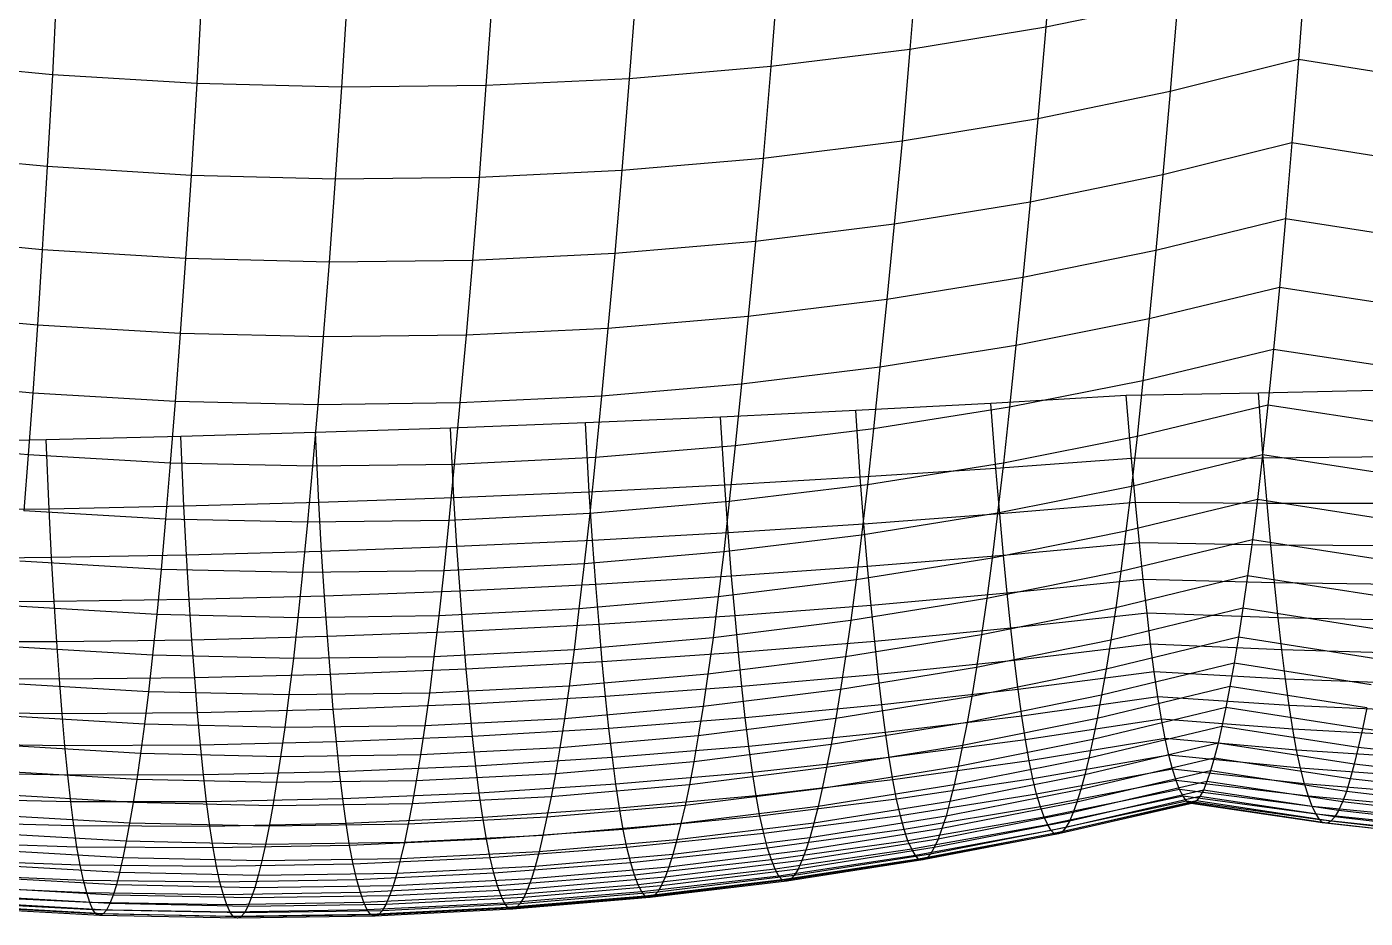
# Model space of a CAD drawing. Extents: x -429 to 429, y -1 to 209.
# Drawn here: x 57.63 to 78.02, y -0.29 to 13.29 of the extents above; entities that cross this region are included whole.
import ezdxf

# ---------------------------------------------------------------- set-up
doc = ezdxf.new("R2010")
doc.units = 0

msp = doc.modelspace()

# ---------------------------------------------------------------- linework, layer by layer
at = {"layer": 'default', "color": 5, "linetype": 'CONTINUOUS'}
for p, q in [((73.277, 14.804, -11.503), (73.155, 13.283, -10.555)), ((71.208, 14.467, -12.244), (71.085, 12.944, -11.263)), ((58.099, 14.084, -13.763), (58.022, 12.558, -12.774)), ((69.086, 14.207, -12.85), (68.966, 12.682, -11.844)), ((77.108, 14.185, -8.773), (77.005, 12.793, -7.923)), ((77.108, 14.185, -8.773), (77.005, 12.793, -7.923)), ((60.307, 13.95, -13.867), (60.221, 12.424, -12.856)), ((62.522, 13.896, -13.827), (62.426, 12.369, -12.803)), ((64.732, 13.921, -13.643), (64.626, 12.394, -12.617)), ((66.924, 14.025, -13.317), (66.81, 12.498, -12.296)), ((75.166, 13.697, -9.723), (73.155, 13.283, -10.555)), ((75.166, 13.697, -9.723), (75.052, 12.303, -8.83)), ((73.155, 13.283, -10.555), (71.085, 12.944, -11.263)), ((73.155, 13.283, -10.555), (73.036, 11.887, -9.624)), ((71.085, 12.944, -11.263), (68.966, 12.682, -11.844)), ((71.085, 12.944, -11.263), (70.965, 11.547, -10.303)), ((58.022, 12.558, -12.774), (55.84, 12.772, -12.558)), ((68.966, 12.682, -11.844), (66.81, 12.498, -12.296)), ((68.966, 12.682, -11.844), (68.849, 11.284, -10.863)), ((77.005, 12.793, -7.923), (75.052, 12.303, -8.83)), ((77.005, 12.793, -7.923), (76.904, 11.521, -7.096)), ((77.005, 12.793, -7.923), (76.904, 11.521, -7.096)), ((79.125, 12.453, -8.26), (77.005, 12.793, -7.923)), ((58.022, 12.558, -12.774), (57.944, 11.159, -11.807)), ((60.221, 12.424, -12.856), (58.022, 12.558, -12.774)), ((66.81, 12.498, -12.296), (64.626, 12.394, -12.617)), ((66.81, 12.498, -12.296), (66.699, 11.1, -11.301)), ((60.221, 12.424, -12.856), (60.136, 11.024, -11.869)), ((62.426, 12.369, -12.803), (60.221, 12.424, -12.856)), ((62.426, 12.369, -12.803), (62.332, 10.969, -11.805)), ((64.626, 12.394, -12.617), (62.426, 12.369, -12.803)), ((64.626, 12.394, -12.617), (64.523, 10.995, -11.615)), ((75.052, 12.303, -8.83), (73.036, 11.887, -9.624)), ((75.052, 12.303, -8.83), (74.94, 11.033, -7.959)), ((73.036, 11.887, -9.624), (70.965, 11.547, -10.303)), ((73.036, 11.887, -9.624), (72.918, 10.62, -8.717)), ((70.965, 11.547, -10.303), (68.849, 11.284, -10.863)), ((70.965, 11.547, -10.303), (70.847, 10.281, -9.366)), ((76.904, 11.521, -7.096), (74.94, 11.033, -7.959)), ((76.904, 11.521, -7.096), (76.807, 10.364, -6.299)), ((76.904, 11.521, -7.096), (76.807, 10.364, -6.299)), ((79.023, 11.185, -7.389), (76.904, 11.521, -7.096)), ((57.944, 11.159, -11.807), (55.768, 11.372, -11.619)), ((68.849, 11.284, -10.863), (66.699, 11.1, -11.301)), ((68.849, 11.284, -10.863), (68.734, 10.019, -9.904)), ((57.944, 11.159, -11.807), (57.868, 9.891, -10.863)), ((60.136, 11.024, -11.869), (57.944, 11.159, -11.807)), ((60.136, 11.024, -11.869), (60.051, 9.758, -10.905)), ((62.332, 10.969, -11.805), (60.136, 11.024, -11.869)), ((66.699, 11.1, -11.301), (64.523, 10.995, -11.615)), ((66.699, 11.1, -11.301), (66.589, 9.836, -10.328)), ((74.94, 11.033, -7.959), (72.918, 10.62, -8.717)), ((74.94, 11.033, -7.959), (74.833, 9.882, -7.122)), ((62.332, 10.969, -11.805), (62.239, 9.705, -10.83)), ((64.523, 10.995, -11.615), (62.332, 10.969, -11.805)), ((64.523, 10.995, -11.615), (64.421, 9.731, -10.637)), ((72.918, 10.62, -8.717), (70.847, 10.281, -9.366)), ((72.918, 10.62, -8.717), (72.806, 9.472, -7.845)), ((70.847, 10.281, -9.366), (68.734, 10.019, -9.904)), ((70.847, 10.281, -9.366), (70.733, 9.137, -8.467)), ((76.807, 10.364, -6.299), (74.833, 9.882, -7.122)), ((76.807, 10.364, -6.299), (76.713, 9.317, -5.541)), ((76.807, 10.364, -6.299), (76.713, 9.317, -5.541)), ((78.924, 10.034, -6.552), (76.807, 10.364, -6.299)), ((57.868, 9.891, -10.863), (55.698, 10.101, -10.703)), ((68.734, 10.019, -9.904), (66.589, 9.836, -10.328)), ((68.734, 10.019, -9.904), (68.623, 8.878, -8.985)), ((57.868, 9.891, -10.863), (57.794, 8.745, -9.957)), ((60.051, 9.758, -10.905), (57.868, 9.891, -10.863)), ((66.589, 9.836, -10.328), (64.421, 9.731, -10.637)), ((66.589, 9.836, -10.328), (66.484, 8.696, -9.396)), ((74.833, 9.882, -7.122), (72.806, 9.472, -7.845)), ((74.833, 9.882, -7.122), (74.731, 8.84, -6.327)), ((60.051, 9.758, -10.905), (59.97, 8.616, -9.981)), ((62.239, 9.705, -10.83), (60.051, 9.758, -10.905)), ((62.239, 9.705, -10.83), (62.149, 8.565, -9.896)), ((64.421, 9.731, -10.637), (62.239, 9.705, -10.83)), ((64.421, 9.731, -10.637), (64.323, 8.592, -9.7)), ((72.806, 9.472, -7.845), (70.733, 9.137, -8.467)), ((72.806, 9.472, -7.845), (72.7, 8.435, -7.019)), ((76.713, 9.317, -5.541), (74.731, 8.84, -6.327)), ((76.713, 9.317, -5.541), (76.624, 8.374, -4.822)), ((76.713, 9.317, -5.541), (76.624, 8.374, -4.822)), ((78.829, 8.994, -5.757), (76.713, 9.317, -5.541)), ((70.733, 9.137, -8.467), (68.623, 8.878, -8.985)), ((70.733, 9.137, -8.467), (70.627, 8.103, -7.616)), ((57.794, 8.745, -9.957), (55.629, 8.951, -9.823)), ((68.623, 8.878, -8.985), (66.484, 8.696, -9.396)), ((68.623, 8.878, -8.985), (68.52, 7.847, -8.116)), ((74.731, 8.84, -6.327), (72.7, 8.435, -7.019)), ((74.731, 8.84, -6.327), (74.635, 7.898, -5.575)), ((57.794, 8.745, -9.957), (57.723, 7.709, -9.101)), ((59.97, 8.616, -9.981), (57.794, 8.745, -9.957)), ((59.97, 8.616, -9.981), (59.892, 7.584, -9.108)), ((62.149, 8.565, -9.896), (59.97, 8.616, -9.981)), ((62.149, 8.565, -9.896), (62.064, 7.534, -9.013)), ((64.323, 8.592, -9.7), (62.149, 8.565, -9.896)), ((64.323, 8.592, -9.7), (64.231, 7.562, -8.815)), ((66.484, 8.696, -9.396), (64.323, 8.592, -9.7)), ((66.484, 8.696, -9.396), (66.385, 7.666, -8.516)), ((72.7, 8.435, -7.019), (70.627, 8.103, -7.616)), ((72.7, 8.435, -7.019), (72.601, 7.495, -6.241)), ((76.624, 8.374, -4.822), (74.635, 7.898, -5.575)), ((76.624, 8.374, -4.822), (76.539, 7.528, -4.138)), ((76.624, 8.374, -4.822), (76.539, 7.528, -4.138)), ((78.737, 8.054, -5.006), (76.624, 8.374, -4.822)), ((70.627, 8.103, -7.616), (68.52, 7.847, -8.116)), ((70.627, 8.103, -7.616), (70.529, 7.164, -6.817)), ((57.723, 7.709, -9.101), (55.564, 7.911, -8.99)), ((68.52, 7.847, -8.116), (66.385, 7.666, -8.516)), ((68.52, 7.847, -8.116), (68.424, 6.909, -7.301)), ((74.635, 7.898, -5.575), (72.601, 7.495, -6.241)), ((74.635, 7.898, -5.575), (74.545, 7.05, -4.863)), ((78.415, 7.756, 12.397), (76.397, 7.71, 11.996)), ((57.723, 7.709, -9.101), (57.654, 6.769, -8.296)), ((59.892, 7.584, -9.108), (57.723, 7.709, -9.101)), ((59.892, 7.584, -9.108), (59.818, 6.644, -8.289)), ((62.064, 7.534, -9.013), (59.892, 7.584, -9.108)), ((64.231, 7.562, -8.815), (62.064, 7.534, -9.013)), ((64.231, 7.562, -8.815), (64.144, 6.624, -7.986)), ((66.385, 7.666, -8.516), (64.231, 7.562, -8.815)), ((66.385, 7.666, -8.516), (66.293, 6.728, -7.691)), ((72.32, 7.554, 11.45), (70.26, 7.445, 11.305)), ((74.382, 7.673, 11.577), (72.32, 7.554, 11.45)), ((72.395, 6.563, 10.99), (72.32, 7.554, 11.45)), ((76.397, 7.71, 11.996), (74.382, 7.673, 11.577)), ((74.461, 6.714, 11.067), (74.382, 7.673, 11.577)), ((74.461, 6.714, 11.067), (74.382, 7.673, 11.577)), ((76.468, 6.72, 11.535), (76.397, 7.71, 11.996)), ((62.064, 7.534, -9.013), (61.983, 6.596, -8.186)), ((68.2, 7.346, 11.141), (66.142, 7.257, 10.958)), ((70.26, 7.445, 11.305), (68.2, 7.346, 11.141)), ((68.264, 6.309, 10.753), (68.2, 7.346, 11.141)), ((70.329, 6.428, 10.886), (70.26, 7.445, 11.305)), ((72.601, 7.495, -6.241), (70.529, 7.164, -6.817)), ((72.601, 7.495, -6.241), (72.509, 6.645, -5.505)), ((76.539, 7.528, -4.138), (74.545, 7.05, -4.863)), ((76.539, 7.528, -4.138), (76.457, 6.769, -3.485)), ((76.539, 7.528, -4.138), (76.457, 6.769, -3.485)), ((78.649, 7.206, -4.295), (76.539, 7.528, -4.138)), ((64.086, 7.178, 10.757), (62.031, 7.109, 10.537)), ((66.142, 7.257, 10.958), (64.086, 7.178, 10.757)), ((64.139, 6.116, 10.405), (64.086, 7.178, 10.757)), ((66.201, 6.204, 10.593), (66.142, 7.257, 10.958)), ((70.529, 7.164, -6.817), (68.424, 6.909, -7.301)), ((70.529, 7.164, -6.817), (70.437, 6.313, -6.062)), ((57.654, 6.769, -8.296), (55.5, 6.969, -8.206)), ((57.928, 6.999, 10.041), (55.88, 6.959, 9.765)), ((59.978, 7.049, 10.298), (57.928, 6.999, 10.041)), ((57.971, 5.945, 9.673), (57.928, 6.999, 10.041)), ((62.031, 7.109, 10.537), (59.978, 7.049, 10.298)), ((60.024, 5.986, 9.945), (59.978, 7.049, 10.298)), ((62.08, 6.043, 10.189), (62.031, 7.109, 10.537)), ((74.545, 7.05, -4.863), (72.509, 6.645, -5.505)), ((74.545, 7.05, -4.863), (74.459, 6.289, -4.183)), ((57.654, 6.769, -8.296), (57.588, 5.916, -7.537)), ((59.818, 6.644, -8.289), (57.654, 6.769, -8.296)), ((68.424, 6.909, -7.301), (66.293, 6.728, -7.691)), ((68.424, 6.909, -7.301), (68.334, 6.057, -6.532)), ((76.457, 6.769, -3.485), (74.459, 6.289, -4.183)), ((76.457, 6.769, -3.485), (76.378, 6.088, -2.861)), ((76.457, 6.769, -3.485), (76.378, 6.088, -2.861)), ((78.564, 6.446, -3.615), (76.457, 6.769, -3.485)), ((78.482, 6.742, 11.976), (76.468, 6.72, 11.535)), ((59.818, 6.644, -8.289), (59.746, 5.791, -7.518)), ((61.983, 6.596, -8.186), (59.818, 6.644, -8.289)), ((61.983, 6.596, -8.186), (61.907, 5.743, -7.407)), ((64.144, 6.624, -7.986), (61.983, 6.596, -8.186)), ((64.144, 6.624, -7.986), (64.062, 5.771, -7.206)), ((66.293, 6.728, -7.691), (64.144, 6.624, -7.986)), ((66.293, 6.728, -7.691), (66.207, 5.876, -6.914)), ((72.395, 6.563, 10.99), (70.329, 6.428, 10.886)), ((72.509, 6.645, -5.505), (70.437, 6.313, -6.062)), ((74.461, 6.714, 11.067), (72.395, 6.563, 10.99)), ((72.453, 5.869, 10.618), (72.395, 6.563, 10.99)), ((72.509, 6.645, -5.505), (72.421, 5.882, -4.802)), ((76.468, 6.72, 11.535), (74.461, 6.714, 11.067)), ((74.522, 6.043, 10.673), (74.461, 6.714, 11.067)), ((74.522, 6.043, 10.673), (74.461, 6.714, 11.067)), ((76.526, 6.027, 11.163), (76.468, 6.72, 11.535)), ((70.329, 6.428, 10.886), (68.264, 6.309, 10.753)), ((70.385, 5.715, 10.531), (70.329, 6.428, 10.886)), ((66.201, 6.204, 10.593), (64.139, 6.116, 10.405)), ((68.264, 6.309, 10.753), (66.201, 6.204, 10.593)), ((66.25, 5.467, 10.261), (66.201, 6.204, 10.593)), ((68.317, 5.581, 10.412), (68.264, 6.309, 10.753)), ((70.437, 6.313, -6.062), (68.334, 6.057, -6.532)), ((70.437, 6.313, -6.062), (70.349, 5.549, -5.341)), ((74.459, 6.289, -4.183), (72.421, 5.882, -4.802)), ((74.459, 6.289, -4.183), (74.376, 5.606, -3.532)), ((57.971, 5.945, 9.673), (55.923, 5.919, 9.374)), ((59.746, 5.791, -7.518), (57.588, 5.916, -7.537)), ((60.024, 5.986, 9.945), (57.971, 5.945, 9.673)), ((58.01, 5.205, 9.34), (57.971, 5.945, 9.673)), ((62.08, 6.043, 10.189), (60.024, 5.986, 9.945)), ((60.065, 5.241, 9.617), (60.024, 5.986, 9.945)), ((64.139, 6.116, 10.405), (62.08, 6.043, 10.189)), ((62.123, 5.296, 9.864), (62.08, 6.043, 10.189)), ((64.185, 5.372, 10.078), (64.139, 6.116, 10.405)), ((68.334, 6.057, -6.532), (66.207, 5.876, -6.914)), ((68.334, 6.057, -6.532), (68.248, 5.292, -5.797)), ((74.522, 6.043, 10.673), (72.453, 5.869, 10.618)), ((76.378, 6.088, -2.861), (74.376, 5.606, -3.532)), ((74.582, 5.432, 10.281), (74.522, 6.043, 10.673)), ((76.526, 6.027, 11.163), (74.522, 6.043, 10.673)), ((74.582, 5.432, 10.281), (74.522, 6.043, 10.673)), ((76.378, 6.088, -2.861), (76.302, 5.476, -2.264)), ((76.378, 6.088, -2.861), (76.302, 5.476, -2.264)), ((78.483, 5.764, -2.965), (76.378, 6.088, -2.861)), ((78.538, 6.03, 11.622), (76.526, 6.027, 11.163)), ((76.583, 5.396, 10.788), (76.526, 6.027, 11.163)), ((59.746, 5.791, -7.518), (59.678, 5.025, -6.779)), ((61.907, 5.743, -7.407), (59.746, 5.791, -7.518)), ((61.907, 5.743, -7.407), (61.833, 4.977, -6.662)), ((64.062, 5.771, -7.206), (61.907, 5.743, -7.407)), ((64.062, 5.771, -7.206), (63.984, 5.005, -6.458)), ((66.207, 5.876, -6.914), (64.062, 5.771, -7.206)), ((66.207, 5.876, -6.914), (66.124, 5.11, -6.17)), ((70.385, 5.715, 10.531), (68.317, 5.581, 10.412)), ((72.421, 5.882, -4.802), (70.349, 5.549, -5.341)), ((72.453, 5.869, 10.618), (70.385, 5.715, 10.531)), ((70.44, 5.068, 10.168), (70.385, 5.715, 10.531)), ((72.421, 5.882, -4.802), (72.336, 5.197, -4.129)), ((72.511, 5.238, 10.242), (72.453, 5.869, 10.618)), ((68.317, 5.581, 10.412), (66.25, 5.467, 10.261)), ((70.349, 5.549, -5.341), (68.248, 5.292, -5.797)), ((68.369, 4.921, 10.06), (68.317, 5.581, 10.412)), ((70.349, 5.549, -5.341), (70.264, 4.864, -4.65)), ((74.376, 5.606, -3.532), (72.336, 5.197, -4.129)), ((74.376, 5.606, -3.532), (74.297, 4.991, -2.911)), ((64.185, 5.372, 10.078), (62.123, 5.296, 9.864)), ((66.25, 5.467, 10.261), (64.185, 5.372, 10.078)), ((64.232, 4.696, 9.737), (64.185, 5.372, 10.078)), ((66.3, 4.797, 9.916), (66.25, 5.467, 10.261)), ((74.582, 5.432, 10.281), (72.511, 5.238, 10.242)), ((76.302, 5.476, -2.264), (74.297, 4.991, -2.911)), ((74.64, 4.872, 9.897), (74.582, 5.432, 10.281)), ((76.583, 5.396, 10.788), (74.582, 5.432, 10.281)), ((74.64, 4.872, 9.897), (74.582, 5.432, 10.281)), ((76.302, 5.476, -2.264), (76.229, 4.927, -1.692)), ((76.302, 5.476, -2.264), (76.229, 4.927, -1.692)), ((78.404, 5.15, -2.344), (76.302, 5.476, -2.264)), ((78.594, 5.384, 11.26), (76.583, 5.396, 10.788)), ((76.64, 4.82, 10.416), (76.583, 5.396, 10.788)), ((58.01, 5.205, 9.34), (55.96, 5.189, 9.03)), ((59.678, 5.025, -6.779), (57.524, 5.15, -6.81)), ((60.065, 5.241, 9.617), (58.01, 5.205, 9.34)), ((58.05, 4.534, 8.993), (58.01, 5.205, 9.34)), ((62.123, 5.296, 9.864), (60.065, 5.241, 9.617)), ((60.106, 4.565, 9.276), (60.065, 5.241, 9.617)), ((62.167, 4.619, 9.524), (62.123, 5.296, 9.864)), ((66.124, 5.11, -6.17), (63.984, 5.005, -6.458)), ((66.124, 5.11, -6.17), (66.044, 4.423, -5.458)), ((68.248, 5.292, -5.797), (66.124, 5.11, -6.17)), ((68.248, 5.292, -5.797), (68.165, 4.605, -5.093)), ((72.336, 5.197, -4.129), (70.264, 4.864, -4.65)), ((72.511, 5.238, 10.242), (70.44, 5.068, 10.168)), ((72.336, 5.197, -4.129), (72.256, 4.58, -3.486)), ((72.568, 4.661, 9.87), (72.511, 5.238, 10.242)), ((59.678, 5.025, -6.779), (59.611, 4.338, -6.072)), ((61.833, 4.977, -6.662), (59.678, 5.025, -6.779)), ((61.833, 4.977, -6.662), (61.761, 4.289, -5.948)), ((63.984, 5.005, -6.458), (61.833, 4.977, -6.662)), ((63.984, 5.005, -6.458), (63.908, 4.318, -5.743)), ((68.369, 4.921, 10.06), (66.3, 4.797, 9.916)), ((70.44, 5.068, 10.168), (68.369, 4.921, 10.06)), ((68.422, 4.318, 9.705), (68.369, 4.921, 10.06)), ((70.495, 4.476, 9.806), (70.44, 5.068, 10.168)), ((74.297, 4.991, -2.911), (72.256, 4.58, -3.486)), ((74.297, 4.991, -2.911), (74.22, 4.44, -2.312)), ((76.229, 4.927, -1.692), (74.22, 4.44, -2.312)), ((76.229, 4.927, -1.692), (76.159, 4.434, -1.141)), ((76.229, 4.927, -1.692), (76.159, 4.434, -1.141)), ((78.328, 4.6, -1.746), (76.229, 4.927, -1.692)), ((64.232, 4.696, 9.737), (62.167, 4.619, 9.524)), ((66.3, 4.797, 9.916), (64.232, 4.696, 9.737)), ((64.279, 4.08, 9.391), (64.232, 4.696, 9.737)), ((66.349, 4.186, 9.566), (66.3, 4.797, 9.916)), ((70.264, 4.864, -4.65), (68.165, 4.605, -5.093)), ((70.264, 4.864, -4.65), (70.184, 4.245, -3.991)), ((74.64, 4.872, 9.897), (72.568, 4.661, 9.87)), ((74.697, 4.357, 9.523), (74.64, 4.872, 9.897)), ((76.64, 4.82, 10.416), (74.64, 4.872, 9.897)), ((74.697, 4.357, 9.523), (74.64, 4.872, 9.897)), ((78.65, 4.794, 10.899), (76.64, 4.82, 10.416)), ((76.695, 4.288, 10.051), (76.64, 4.82, 10.416)), ((58.05, 4.534, 8.993), (55.998, 4.527, 8.675)), ((60.106, 4.565, 9.276), (58.05, 4.534, 8.993)), ((58.09, 3.923, 8.642), (58.05, 4.534, 8.993)), ((62.167, 4.619, 9.524), (60.106, 4.565, 9.276)), ((60.148, 3.949, 8.928), (60.106, 4.565, 9.276)), ((62.212, 4.001, 9.178), (62.167, 4.619, 9.524)), ((68.165, 4.605, -5.093), (66.044, 4.423, -5.458)), ((68.165, 4.605, -5.093), (68.086, 3.985, -4.422)), ((72.256, 4.58, -3.486), (70.184, 4.245, -3.991)), ((72.568, 4.661, 9.87), (70.495, 4.476, 9.806)), ((72.256, 4.58, -3.486), (72.177, 4.028, -2.866)), ((72.624, 4.129, 9.505), (72.568, 4.661, 9.87)), ((59.611, 4.338, -6.072), (57.462, 4.464, -6.115)), ((59.611, 4.338, -6.072), (59.547, 3.717, -5.399)), ((61.761, 4.289, -5.948), (59.611, 4.338, -6.072)), ((61.761, 4.289, -5.948), (61.693, 3.668, -5.268)), ((63.908, 4.318, -5.743), (61.761, 4.289, -5.948)), ((63.908, 4.318, -5.743), (63.835, 3.696, -5.062)), ((66.044, 4.423, -5.458), (63.908, 4.318, -5.743)), ((66.044, 4.423, -5.458), (65.968, 3.802, -4.779)), ((68.422, 4.318, 9.705), (66.349, 4.186, 9.566)), ((70.495, 4.476, 9.806), (68.422, 4.318, 9.705)), ((68.473, 3.759, 9.354), (68.422, 4.318, 9.705)), ((70.549, 3.929, 9.449), (70.495, 4.476, 9.806)), ((74.22, 4.44, -2.312), (72.177, 4.028, -2.866)), ((74.697, 4.357, 9.523), (72.624, 4.129, 9.505)), ((74.22, 4.44, -2.312), (74.146, 3.946, -1.735)), ((76.159, 4.434, -1.141), (74.146, 3.946, -1.735)), ((74.752, 3.888, 9.153), (74.697, 4.357, 9.523)), ((76.695, 4.288, 10.051), (74.697, 4.357, 9.523)), ((74.752, 3.888, 9.153), (74.697, 4.357, 9.523)), ((76.159, 4.434, -1.141), (76.09, 3.993, -0.61)), ((76.159, 4.434, -1.141), (76.09, 3.993, -0.61)), ((78.254, 4.106, -1.17), (76.159, 4.434, -1.141)), ((78.705, 4.248, 10.543), (76.695, 4.288, 10.051)), ((76.751, 3.799, 9.686), (76.695, 4.288, 10.051)), ((64.279, 4.08, 9.391), (62.212, 4.001, 9.178)), ((66.349, 4.186, 9.566), (64.279, 4.08, 9.391)), ((64.326, 3.508, 9.046), (64.279, 4.08, 9.391)), ((66.399, 3.619, 9.219), (66.349, 4.186, 9.566)), ((70.184, 4.245, -3.991), (68.086, 3.985, -4.422)), ((70.184, 4.245, -3.991), (70.105, 3.692, -3.353)), ((72.624, 4.129, 9.505), (70.549, 3.929, 9.449)), ((72.679, 3.639, 9.14), (72.624, 4.129, 9.505)), ((58.09, 3.923, 8.642), (56.037, 3.923, 8.318)), ((60.148, 3.949, 8.928), (58.09, 3.923, 8.642)), ((58.129, 3.354, 8.293), (58.09, 3.923, 8.642)), ((62.212, 4.001, 9.178), (60.148, 3.949, 8.928)), ((60.19, 3.376, 8.582), (60.148, 3.949, 8.928)), ((62.256, 3.427, 8.833), (62.212, 4.001, 9.178)), ((68.086, 3.985, -4.422), (65.968, 3.802, -4.779)), ((68.086, 3.985, -4.422), (68.009, 3.431, -3.772)), ((70.549, 3.929, 9.449), (68.473, 3.759, 9.354)), ((72.177, 4.028, -2.866), (70.105, 3.692, -3.353)), ((70.603, 3.423, 9.087), (70.549, 3.929, 9.449)), ((72.177, 4.028, -2.866), (72.101, 3.533, -2.268)), ((74.146, 3.946, -1.735), (72.101, 3.533, -2.268)), ((74.752, 3.888, 9.153), (72.679, 3.639, 9.14)), ((76.09, 3.993, -0.61), (74.074, 3.504, -1.179)), ((74.146, 3.946, -1.735), (74.074, 3.504, -1.179)), ((74.808, 3.465, 8.781), (74.752, 3.888, 9.153)), ((76.751, 3.799, 9.686), (74.752, 3.888, 9.153)), ((74.808, 3.465, 8.781), (74.752, 3.888, 9.153)), ((76.09, 3.993, -0.61), (76.024, 3.596, -0.097)), ((76.09, 3.993, -0.61), (76.024, 3.596, -0.097)), ((78.182, 3.665, -0.614), (76.09, 3.993, -0.61)), ((59.547, 3.717, -5.399), (57.402, 3.844, -5.452)), ((59.547, 3.717, -5.399), (59.485, 3.163, -4.746)), ((61.693, 3.668, -5.268), (59.547, 3.717, -5.399)), ((63.835, 3.696, -5.062), (61.693, 3.668, -5.268)), ((63.835, 3.696, -5.062), (63.765, 3.142, -4.401)), ((65.968, 3.802, -4.779), (63.835, 3.696, -5.062)), ((65.968, 3.802, -4.779), (65.894, 3.248, -4.122)), ((68.473, 3.759, 9.354), (66.399, 3.619, 9.219)), ((70.105, 3.692, -3.353), (68.009, 3.431, -3.772)), ((68.526, 3.241, 8.994), (68.473, 3.759, 9.354)), ((70.105, 3.692, -3.353), (70.029, 3.196, -2.738)), ((78.761, 3.743, 10.181), (76.751, 3.799, 9.686)), ((76.806, 3.355, 9.315), (76.751, 3.799, 9.686)), ((61.693, 3.668, -5.268), (61.626, 3.114, -4.609)), ((64.326, 3.508, 9.046), (62.256, 3.427, 8.833)), ((66.399, 3.619, 9.219), (64.326, 3.508, 9.046)), ((64.374, 2.974, 8.689), (64.326, 3.508, 9.046)), ((66.449, 3.091, 8.861), (66.399, 3.619, 9.219)), ((72.101, 3.533, -2.268), (70.029, 3.196, -2.738)), ((72.679, 3.639, 9.14), (70.603, 3.423, 9.087)), ((72.101, 3.533, -2.268), (72.028, 3.091, -1.691)), ((74.074, 3.504, -1.179), (72.028, 3.091, -1.691)), ((72.734, 3.195, 8.768), (72.679, 3.639, 9.14)), ((76.024, 3.596, -0.097), (74.005, 3.108, -0.642)), ((74.074, 3.504, -1.179), (74.005, 3.108, -0.642)), ((76.024, 3.596, -0.097), (75.96, 3.24, 0.397)), ((76.024, 3.596, -0.097), (75.96, 3.24, 0.397)), ((78.112, 3.269, -0.079), (76.024, 3.596, -0.097)), ((58.129, 3.354, 8.293), (56.075, 3.363, 7.965)), ((59.485, 3.163, -4.746), (57.344, 3.29, -4.811)), ((60.19, 3.376, 8.582), (58.129, 3.354, 8.293)), ((58.17, 2.825, 7.933), (58.129, 3.354, 8.293)), ((62.256, 3.427, 8.833), (60.19, 3.376, 8.582)), ((60.233, 2.842, 8.224), (60.19, 3.376, 8.582)), ((62.301, 2.891, 8.476), (62.256, 3.427, 8.833)), ((68.009, 3.431, -3.772), (65.894, 3.248, -4.122)), ((68.009, 3.431, -3.772), (67.935, 2.935, -3.144)), ((70.603, 3.423, 9.087), (68.526, 3.241, 8.994)), ((70.657, 2.961, 8.715), (70.603, 3.423, 9.087)), ((74.808, 3.465, 8.781), (72.734, 3.195, 8.768)), ((74.863, 3.085, 8.407), (74.808, 3.465, 8.781)), ((76.806, 3.355, 9.315), (74.808, 3.465, 8.781)), ((74.863, 3.085, 8.407), (74.808, 3.465, 8.781)), ((78.818, 3.282, 9.811), (76.806, 3.355, 9.315)), ((76.862, 2.953, 8.938), (76.806, 3.355, 9.315)), ((59.485, 3.163, -4.746), (59.424, 2.666, -4.115)), ((61.626, 3.114, -4.609), (59.485, 3.163, -4.746)), ((61.626, 3.114, -4.609), (61.562, 2.616, -3.972)), ((63.765, 3.142, -4.401), (61.626, 3.114, -4.609)), ((63.765, 3.142, -4.401), (63.696, 2.645, -3.762)), ((65.894, 3.248, -4.122), (63.765, 3.142, -4.401)), ((66.449, 3.091, 8.861), (64.374, 2.974, 8.689)), ((65.894, 3.248, -4.122), (65.822, 2.751, -3.485)), ((68.526, 3.241, 8.994), (66.449, 3.091, 8.861)), ((66.5, 2.604, 8.489), (66.449, 3.091, 8.861)), ((70.029, 3.196, -2.738), (67.935, 2.935, -3.144)), ((68.578, 2.764, 8.622), (68.526, 3.241, 8.994)), ((70.029, 3.196, -2.738), (69.956, 2.753, -2.144)), ((72.028, 3.091, -1.691), (69.956, 2.753, -2.144)), ((72.734, 3.195, 8.768), (70.657, 2.961, 8.715)), ((74.005, 3.108, -0.642), (71.957, 2.695, -1.134)), ((72.028, 3.091, -1.691), (71.957, 2.695, -1.134)), ((72.789, 2.792, 8.391), (72.734, 3.195, 8.768)), ((74.863, 3.085, 8.407), (72.789, 2.792, 8.391)), ((75.96, 3.24, 0.397), (73.938, 2.754, -0.125)), ((74.005, 3.108, -0.642), (73.938, 2.754, -0.125)), ((74.918, 2.746, 8.031), (74.863, 3.085, 8.407)), ((76.862, 2.953, 8.938), (74.863, 3.085, 8.407)), ((74.918, 2.746, 8.031), (74.863, 3.085, 8.407)), ((75.96, 3.24, 0.397), (75.898, 2.921, 0.874)), ((75.96, 3.24, 0.397), (75.898, 2.921, 0.874)), ((78.045, 2.915, 0.438), (75.96, 3.24, 0.397)), ((62.301, 2.891, 8.476), (60.233, 2.842, 8.224)), ((64.374, 2.974, 8.689), (62.301, 2.891, 8.476)), ((62.348, 2.397, 8.103), (62.301, 2.891, 8.476)), ((64.423, 2.482, 8.316), (64.374, 2.974, 8.689)), ((67.935, 2.935, -3.144), (65.822, 2.751, -3.485)), ((67.935, 2.935, -3.144), (67.862, 2.492, -2.538)), ((70.657, 2.961, 8.715), (68.578, 2.764, 8.622)), ((70.712, 2.54, 8.334), (70.657, 2.961, 8.715)), ((75.898, 2.921, 0.874), (73.872, 2.436, 0.374)), ((75.898, 2.921, 0.874), (75.837, 2.634, 1.335)), ((75.898, 2.921, 0.874), (75.837, 2.634, 1.335)), ((77.98, 2.598, 0.936), (75.898, 2.921, 0.874)), ((78.875, 2.862, 9.431), (76.862, 2.953, 8.938)), ((76.919, 2.592, 8.554), (76.862, 2.953, 8.938)), ((78.045, 2.915, 0.438), (77.98, 2.598, 0.936)), ((58.17, 2.825, 7.933), (56.114, 2.843, 7.603)), ((59.424, 2.666, -4.115), (57.288, 2.793, -4.192)), ((60.233, 2.842, 8.224), (58.17, 2.825, 7.933)), ((58.213, 2.338, 7.559), (58.17, 2.825, 7.933)), ((59.424, 2.666, -4.115), (59.365, 2.222, -3.507)), ((61.562, 2.616, -3.972), (59.424, 2.666, -4.115)), ((60.277, 2.349, 7.851), (60.233, 2.842, 8.224)), ((65.822, 2.751, -3.485), (63.696, 2.645, -3.762)), ((65.822, 2.751, -3.485), (65.752, 2.308, -2.872)), ((68.578, 2.764, 8.622), (66.5, 2.604, 8.489)), ((69.956, 2.753, -2.144), (67.862, 2.492, -2.538)), ((68.632, 2.33, 8.239), (68.578, 2.764, 8.622)), ((69.956, 2.753, -2.144), (69.885, 2.358, -1.572)), ((71.957, 2.695, -1.134), (69.885, 2.358, -1.572)), ((72.789, 2.792, 8.391), (70.712, 2.54, 8.334)), ((73.938, 2.754, -0.125), (71.888, 2.342, -0.598)), ((71.957, 2.695, -1.134), (71.888, 2.342, -0.598)), ((72.845, 2.431, 8.006), (72.789, 2.792, 8.391)), ((74.918, 2.746, 8.031), (72.845, 2.431, 8.006)), ((73.938, 2.754, -0.125), (73.872, 2.436, 0.374)), ((74.973, 2.45, 7.649), (74.918, 2.746, 8.031)), ((76.919, 2.592, 8.554), (74.918, 2.746, 8.031)), ((74.973, 2.45, 7.649), (74.918, 2.746, 8.031)), ((61.562, 2.616, -3.972), (61.499, 2.173, -3.357)), ((63.696, 2.645, -3.762), (61.562, 2.616, -3.972)), ((64.423, 2.482, 8.316), (62.348, 2.397, 8.103)), ((63.696, 2.645, -3.762), (63.629, 2.202, -3.146)), ((66.5, 2.604, 8.489), (64.423, 2.482, 8.316)), ((64.473, 2.031, 7.93), (64.423, 2.482, 8.316)), ((67.862, 2.492, -2.538), (65.752, 2.308, -2.872)), ((66.552, 2.16, 8.104), (66.5, 2.604, 8.489)), ((67.862, 2.492, -2.538), (67.793, 2.097, -1.955)), ((70.712, 2.54, 8.334), (68.632, 2.33, 8.239)), ((70.767, 2.16, 7.943), (70.712, 2.54, 8.334)), ((74.973, 2.45, 7.649), (72.901, 2.111, 7.612)), ((75.837, 2.634, 1.335), (73.809, 2.153, 0.856)), ((75.028, 2.197, 7.264), (74.973, 2.45, 7.649)), ((76.977, 2.272, 8.16), (74.973, 2.45, 7.649)), ((75.028, 2.197, 7.264), (74.973, 2.45, 7.649)), ((75.837, 2.634, 1.335), (75.779, 2.378, 1.781)), ((75.837, 2.634, 1.335), (75.779, 2.378, 1.781)), ((77.916, 2.315, 1.418), (75.837, 2.634, 1.335)), ((78.934, 2.483, 9.041), (76.919, 2.592, 8.554)), ((76.977, 2.272, 8.16), (76.919, 2.592, 8.554)), ((77.98, 2.598, 0.936), (77.916, 2.315, 1.418)), ((80.072, 2.351, 1.049), (77.98, 2.598, 0.936)), ((58.213, 2.338, 7.559), (56.154, 2.365, 7.228)), ((59.365, 2.222, -3.507), (57.233, 2.349, -3.595)), ((60.277, 2.349, 7.851), (58.213, 2.338, 7.559)), ((58.256, 1.893, 7.173), (58.213, 2.338, 7.559)), ((62.348, 2.397, 8.103), (60.277, 2.349, 7.851)), ((60.323, 1.897, 7.464), (60.277, 2.349, 7.851)), ((62.396, 1.944, 7.716), (62.348, 2.397, 8.103)), ((65.752, 2.308, -2.872), (63.629, 2.202, -3.146)), ((65.752, 2.308, -2.872), (65.685, 1.913, -2.282)), ((68.632, 2.33, 8.239), (66.552, 2.16, 8.104)), ((69.885, 2.358, -1.572), (67.793, 2.097, -1.955)), ((68.687, 1.934, 7.842), (68.632, 2.33, 8.239)), ((69.885, 2.358, -1.572), (69.816, 2.006, -1.021)), ((71.888, 2.342, -0.598), (69.816, 2.006, -1.021)), ((72.845, 2.431, 8.006), (70.767, 2.16, 7.943)), ((73.872, 2.436, 0.374), (71.822, 2.026, -0.081)), ((71.888, 2.342, -0.598), (71.822, 2.026, -0.081)), ((72.901, 2.111, 7.612), (72.845, 2.431, 8.006)), ((75.779, 2.378, 1.781), (73.748, 1.899, 1.324)), ((73.872, 2.436, 0.374), (73.809, 2.153, 0.856)), ((75.779, 2.378, 1.781), (75.722, 2.152, 2.213)), ((75.779, 2.378, 1.781), (75.722, 2.152, 2.213)), ((77.855, 2.061, 1.885), (75.779, 2.378, 1.781)), ((78.995, 2.144, 8.638), (76.977, 2.272, 8.16)), ((77.036, 1.996, 7.758), (76.977, 2.272, 8.16)), ((77.916, 2.315, 1.418), (77.855, 2.061, 1.885)), ((80.006, 2.07, 1.547), (77.916, 2.315, 1.418)), ((59.365, 2.222, -3.507), (59.308, 1.827, -2.922)), ((61.499, 2.173, -3.357), (59.365, 2.222, -3.507)), ((61.499, 2.173, -3.357), (61.438, 1.778, -2.766)), ((63.629, 2.202, -3.146), (61.499, 2.173, -3.357)), ((63.629, 2.202, -3.146), (63.565, 1.807, -2.552)), ((66.552, 2.16, 8.104), (64.473, 2.031, 7.93)), ((67.793, 2.097, -1.955), (65.685, 1.913, -2.282)), ((66.606, 1.754, 7.703), (66.552, 2.16, 8.104)), ((67.793, 2.097, -1.955), (67.725, 1.746, -1.393)), ((70.767, 2.16, 7.943), (68.687, 1.934, 7.842)), ((70.824, 1.82, 7.538), (70.767, 2.16, 7.943)), ((72.901, 2.111, 7.612), (70.824, 1.82, 7.538)), ((73.809, 2.153, 0.856), (71.758, 1.745, 0.419)), ((72.958, 1.834, 7.209), (72.901, 2.111, 7.612)), ((75.028, 2.197, 7.264), (72.958, 1.834, 7.209)), ((75.722, 2.152, 2.213), (73.689, 1.674, 1.78)), ((73.809, 2.153, 0.856), (73.748, 1.899, 1.324)), ((75.084, 1.985, 6.875), (75.028, 2.197, 7.264)), ((77.036, 1.996, 7.758), (75.028, 2.197, 7.264)), ((75.084, 1.985, 6.875), (75.028, 2.197, 7.264)), ((75.722, 2.152, 2.213), (75.666, 1.958, 2.634)), ((75.722, 2.152, 2.213), (75.666, 1.958, 2.634)), ((77.794, 1.836, 2.341), (75.722, 2.152, 2.213)), ((77.855, 2.061, 1.885), (77.794, 1.836, 2.341)), ((79.94, 1.819, 2.032), (77.855, 2.061, 1.885)), ((58.256, 1.893, 7.173), (56.196, 1.929, 6.843)), ((59.308, 1.827, -2.922), (57.18, 1.954, -3.02)), ((60.323, 1.897, 7.464), (58.256, 1.893, 7.173)), ((58.301, 1.486, 6.771), (58.256, 1.893, 7.173)), ((62.396, 1.944, 7.716), (60.323, 1.897, 7.464)), ((60.37, 1.484, 7.06), (60.323, 1.897, 7.464)), ((64.473, 2.031, 7.93), (62.396, 1.944, 7.716)), ((62.446, 1.529, 7.312), (62.396, 1.944, 7.716)), ((65.685, 1.913, -2.282), (63.565, 1.807, -2.552)), ((64.525, 1.618, 7.527), (64.473, 2.031, 7.93)), ((65.685, 1.913, -2.282), (65.619, 1.562, -1.713)), ((68.687, 1.934, 7.842), (66.606, 1.754, 7.703)), ((69.816, 2.006, -1.021), (67.725, 1.746, -1.393)), ((68.743, 1.579, 7.429), (68.687, 1.934, 7.842)), ((71.822, 2.026, -0.081), (69.75, 1.691, -0.489)), ((69.816, 2.006, -1.021), (69.75, 1.691, -0.489)), ((73.748, 1.899, 1.324), (71.695, 1.493, 0.905)), ((71.822, 2.026, -0.081), (71.758, 1.745, 0.419)), ((75.084, 1.985, 6.875), (73.016, 1.6, 6.8)), ((75.666, 1.958, 2.634), (73.63, 1.481, 2.229)), ((73.748, 1.899, 1.324), (73.689, 1.674, 1.78)), ((75.139, 1.812, 6.486), (75.084, 1.985, 6.875)), ((77.095, 1.762, 7.35), (75.084, 1.985, 6.875)), ((75.139, 1.812, 6.486), (75.084, 1.985, 6.875)), ((75.666, 1.958, 2.634), (75.611, 1.796, 3.046)), ((75.666, 1.958, 2.634), (75.611, 1.796, 3.046)), ((77.734, 1.644, 2.788), (75.666, 1.958, 2.634)), ((79.057, 1.849, 8.222), (77.036, 1.996, 7.758)), ((77.095, 1.762, 7.35), (77.036, 1.996, 7.758)), ((77.794, 1.836, 2.341), (77.734, 1.644, 2.788)), ((79.876, 1.594, 2.506), (77.794, 1.836, 2.341)), ((59.308, 1.827, -2.922), (59.253, 1.475, -2.357)), ((61.438, 1.778, -2.766), (59.308, 1.827, -2.922)), ((61.438, 1.778, -2.766), (61.379, 1.427, -2.195)), ((63.565, 1.807, -2.552), (61.438, 1.778, -2.766)), ((63.565, 1.807, -2.552), (63.503, 1.456, -1.981)), ((66.606, 1.754, 7.703), (64.525, 1.618, 7.527)), ((67.725, 1.746, -1.393), (65.619, 1.562, -1.713)), ((66.661, 1.388, 7.284), (66.606, 1.754, 7.703)), ((67.725, 1.746, -1.393), (67.66, 1.432, -0.85)), ((69.75, 1.691, -0.489), (67.66, 1.432, -0.85)), ((70.824, 1.82, 7.538), (68.743, 1.579, 7.429)), ((71.758, 1.745, 0.419), (69.686, 1.412, 0.025)), ((69.75, 1.691, -0.489), (69.686, 1.412, 0.025)), ((70.882, 1.524, 7.121), (70.824, 1.82, 7.538)), ((72.958, 1.834, 7.209), (70.882, 1.524, 7.121)), ((73.689, 1.674, 1.78), (71.635, 1.269, 1.381)), ((71.758, 1.745, 0.419), (71.695, 1.493, 0.905)), ((73.016, 1.6, 6.8), (72.958, 1.834, 7.209)), ((75.139, 1.812, 6.486), (73.073, 1.407, 6.389)), ((75.193, 1.675, 6.099), (73.129, 1.253, 5.978)), ((75.557, 1.665, 3.449), (73.515, 1.19, 3.102)), ((75.611, 1.796, 3.046), (73.572, 1.321, 2.669)), ((73.689, 1.674, 1.78), (73.63, 1.481, 2.229)), ((75.193, 1.675, 6.099), (75.139, 1.812, 6.486)), ((77.155, 1.57, 6.939), (75.139, 1.812, 6.486)), ((75.193, 1.675, 6.099), (75.139, 1.812, 6.486)), ((75.247, 1.57, 5.716), (75.193, 1.675, 6.099)), ((77.213, 1.416, 6.53), (75.193, 1.675, 6.099)), ((75.247, 1.57, 5.716), (75.193, 1.675, 6.099)), ((75.557, 1.665, 3.449), (75.504, 1.567, 3.843)), ((75.557, 1.665, 3.449), (75.504, 1.567, 3.843)), ((75.611, 1.796, 3.046), (75.557, 1.665, 3.449)), ((75.611, 1.796, 3.046), (75.557, 1.665, 3.449)), ((77.616, 1.354, 3.66), (75.557, 1.665, 3.449)), ((77.675, 1.484, 3.228), (75.611, 1.796, 3.046)), ((79.12, 1.597, 7.798), (77.095, 1.762, 7.35)), ((77.155, 1.57, 6.939), (77.095, 1.762, 7.35)), ((77.734, 1.644, 2.788), (77.675, 1.484, 3.228)), ((79.812, 1.404, 2.975), (77.734, 1.644, 2.788)), ((58.301, 1.486, 6.771), (56.238, 1.533, 6.444)), ((59.253, 1.475, -2.357), (57.128, 1.601, -2.465)), ((60.37, 1.484, 7.06), (58.301, 1.486, 6.771)), ((58.347, 1.119, 6.349), (58.301, 1.486, 6.771)), ((59.253, 1.475, -2.357), (59.199, 1.162, -1.812)), ((61.379, 1.427, -2.195), (59.253, 1.475, -2.357)), ((62.446, 1.529, 7.312), (60.37, 1.484, 7.06)), ((60.42, 1.112, 6.636), (60.37, 1.484, 7.06)), ((63.503, 1.456, -1.981), (61.379, 1.427, -2.195)), ((64.525, 1.618, 7.527), (62.446, 1.529, 7.312)), ((62.497, 1.154, 6.887), (62.446, 1.529, 7.312)), ((63.503, 1.456, -1.981), (63.442, 1.144, -1.429)), ((65.619, 1.562, -1.713), (63.503, 1.456, -1.981)), ((64.578, 1.246, 7.103), (64.525, 1.618, 7.527)), ((65.619, 1.562, -1.713), (65.556, 1.25, -1.164)), ((67.66, 1.432, -0.85), (65.556, 1.25, -1.164)), ((68.743, 1.579, 7.429), (66.661, 1.388, 7.284)), ((67.66, 1.432, -0.85), (67.597, 1.154, -0.326)), ((68.801, 1.268, 7), (68.743, 1.579, 7.429)), ((70.882, 1.524, 7.121), (68.801, 1.268, 7)), ((71.695, 1.493, 0.905), (69.623, 1.162, 0.525)), ((70.94, 1.272, 6.696), (70.882, 1.524, 7.121)), ((73.016, 1.6, 6.8), (70.94, 1.272, 6.696)), ((73.63, 1.481, 2.229), (71.574, 1.078, 1.852)), ((71.695, 1.493, 0.905), (71.635, 1.269, 1.381)), ((73.073, 1.407, 6.389), (73.016, 1.6, 6.8)), ((75.247, 1.57, 5.716), (73.185, 1.133, 5.57)), ((75.299, 1.498, 5.341), (73.239, 1.048, 5.173)), ((75.335, 1.463, 5.082), (73.281, 1.003, 4.866)), ((75.401, 1.467, 4.602), (73.349, 0.998, 4.352)), ((75.452, 1.502, 4.227), (73.404, 1.03, 3.942)), ((75.504, 1.567, 3.843), (73.459, 1.093, 3.527)), ((73.63, 1.481, 2.229), (73.572, 1.321, 2.669)), ((75.299, 1.498, 5.341), (75.247, 1.57, 5.716)), ((77.272, 1.296, 6.123), (75.247, 1.57, 5.716)), ((75.299, 1.498, 5.341), (75.247, 1.57, 5.716)), ((75.335, 1.463, 5.082), (75.299, 1.498, 5.341)), ((77.328, 1.212, 5.726), (75.299, 1.498, 5.341)), ((75.335, 1.463, 5.082), (75.299, 1.498, 5.341)), ((75.401, 1.467, 4.602), (75.335, 1.463, 5.082)), ((75.401, 1.467, 4.602), (75.335, 1.463, 5.082)), ((77.372, 1.167, 5.421), (75.335, 1.463, 5.082)), ((75.452, 1.502, 4.227), (75.401, 1.467, 4.602)), ((75.452, 1.502, 4.227), (75.401, 1.467, 4.602)), ((77.444, 1.162, 4.908), (75.401, 1.467, 4.602)), ((75.504, 1.567, 3.843), (75.452, 1.502, 4.227)), ((75.504, 1.567, 3.843), (75.452, 1.502, 4.227)), ((77.5, 1.193, 4.498), (75.452, 1.502, 4.227)), ((77.558, 1.256, 4.084), (75.504, 1.567, 3.843)), ((79.184, 1.388, 7.37), (77.155, 1.57, 6.939)), ((77.213, 1.416, 6.53), (77.155, 1.57, 6.939)), ((77.675, 1.484, 3.228), (77.616, 1.354, 3.66)), ((79.749, 1.246, 3.437), (77.675, 1.484, 3.228)), ((59.199, 1.162, -1.812), (57.078, 1.286, -1.93)), ((61.379, 1.427, -2.195), (61.322, 1.114, -1.645)), ((64.578, 1.246, 7.103), (62.497, 1.154, 6.887)), ((65.556, 1.25, -1.164), (63.442, 1.144, -1.429)), ((66.661, 1.388, 7.284), (64.578, 1.246, 7.103)), ((64.633, 0.917, 6.662), (64.578, 1.246, 7.103)), ((65.556, 1.25, -1.164), (65.495, 0.973, -0.633)), ((66.718, 1.066, 6.847), (66.661, 1.388, 7.284)), ((68.801, 1.268, 7), (66.718, 1.066, 6.847)), ((69.686, 1.412, 0.025), (67.597, 1.154, -0.326)), ((68.859, 1.002, 6.562), (68.801, 1.268, 7)), ((70.94, 1.272, 6.696), (68.859, 1.002, 6.562)), ((71.635, 1.269, 1.381), (69.562, 0.938, 1.017)), ((69.686, 1.412, 0.025), (69.623, 1.162, 0.525)), ((70.998, 1.063, 6.266), (70.94, 1.272, 6.696)), ((73.073, 1.407, 6.389), (70.998, 1.063, 6.266)), ((73.129, 1.253, 5.978), (71.056, 0.894, 5.836)), ((73.572, 1.321, 2.669), (71.514, 0.919, 2.315)), ((71.635, 1.269, 1.381), (71.574, 1.078, 1.852)), ((73.129, 1.253, 5.978), (73.073, 1.407, 6.389)), ((73.185, 1.133, 5.57), (73.129, 1.253, 5.978)), ((73.572, 1.321, 2.669), (73.515, 1.19, 3.102)), ((79.246, 1.22, 6.942), (77.213, 1.416, 6.53)), ((77.272, 1.296, 6.123), (77.213, 1.416, 6.53)), ((79.309, 1.089, 6.515), (77.272, 1.296, 6.123)), ((77.328, 1.212, 5.726), (77.272, 1.296, 6.123)), ((77.558, 1.256, 4.084), (77.5, 1.193, 4.498)), ((77.616, 1.354, 3.66), (77.558, 1.256, 4.084)), ((79.622, 1.018, 4.342), (77.558, 1.256, 4.084)), ((79.685, 1.116, 3.892), (77.616, 1.354, 3.66)), ((58.347, 1.119, 6.349), (56.282, 1.177, 6.028)), ((60.42, 1.112, 6.636), (58.347, 1.119, 6.349)), ((58.396, 0.797, 5.911), (58.347, 1.119, 6.349)), ((59.199, 1.162, -1.812), (59.147, 0.884, -1.286)), ((61.322, 1.114, -1.645), (59.199, 1.162, -1.812)), ((62.497, 1.154, 6.887), (60.42, 1.112, 6.636)), ((60.471, 0.783, 6.194), (60.42, 1.112, 6.636)), ((61.322, 1.114, -1.645), (61.267, 0.837, -1.114)), ((63.442, 1.144, -1.429), (61.322, 1.114, -1.645)), ((62.55, 0.823, 6.444), (62.497, 1.154, 6.887)), ((63.442, 1.144, -1.429), (63.384, 0.867, -0.896)), ((66.718, 1.066, 6.847), (64.633, 0.917, 6.662)), ((67.597, 1.154, -0.326), (65.495, 0.973, -0.633)), ((66.775, 0.789, 6.399), (66.718, 1.066, 6.847)), ((69.623, 1.162, 0.525), (67.536, 0.906, 0.185)), ((67.597, 1.154, -0.326), (67.536, 0.906, 0.185)), ((70.998, 1.063, 6.266), (68.918, 0.78, 6.117)), ((71.574, 1.078, 1.852), (69.501, 0.748, 1.505)), ((69.623, 1.162, 0.525), (69.562, 0.938, 1.017)), ((71.056, 0.894, 5.836), (70.998, 1.063, 6.266)), ((73.185, 1.133, 5.57), (71.113, 0.763, 5.407)), ((73.239, 1.048, 5.173), (71.168, 0.668, 4.993)), ((73.404, 1.03, 3.942), (71.341, 0.63, 3.665)), ((73.459, 1.093, 3.527), (71.398, 0.691, 3.224)), ((73.515, 1.19, 3.102), (71.455, 0.789, 2.773)), ((71.574, 1.078, 1.852), (71.514, 0.919, 2.315)), ((73.239, 1.048, 5.173), (73.185, 1.133, 5.57)), ((73.281, 1.003, 4.866), (73.239, 1.048, 5.173)), ((73.404, 1.03, 3.942), (73.349, 0.998, 4.352)), ((73.459, 1.093, 3.527), (73.404, 1.03, 3.942)), ((73.515, 1.19, 3.102), (73.459, 1.093, 3.527)), ((79.368, 0.995, 6.102), (77.328, 1.212, 5.726)), ((77.372, 1.167, 5.421), (77.328, 1.212, 5.726)), ((79.42, 0.941, 5.758), (77.372, 1.167, 5.421)), ((77.444, 1.162, 4.908), (77.372, 1.167, 5.421)), ((77.5, 1.193, 4.498), (77.444, 1.162, 4.908)), ((79.497, 0.929, 5.218), (77.444, 1.162, 4.908)), ((79.559, 0.957, 4.781), (77.5, 1.193, 4.498)), ((58.396, 0.797, 5.911), (56.328, 0.865, 5.598)), ((59.147, 0.884, -1.286), (57.03, 1.007, -1.413)), ((59.147, 0.884, -1.286), (59.097, 0.635, -0.773)), ((61.267, 0.837, -1.114), (59.147, 0.884, -1.286)), ((62.55, 0.823, 6.444), (60.471, 0.783, 6.194)), ((61.267, 0.837, -1.114), (61.213, 0.589, -0.595)), ((63.384, 0.867, -0.896), (61.267, 0.837, -1.114)), ((64.633, 0.917, 6.662), (62.55, 0.823, 6.444)), ((62.605, 0.538, 5.987), (62.55, 0.823, 6.444)), ((63.384, 0.867, -0.896), (63.327, 0.619, -0.376)), ((65.495, 0.973, -0.633), (63.384, 0.867, -0.896)), ((64.69, 0.635, 6.208), (64.633, 0.917, 6.662)), ((65.495, 0.973, -0.633), (65.436, 0.725, -0.116)), ((67.536, 0.906, 0.185), (65.436, 0.725, -0.116)), ((68.859, 1.002, 6.562), (66.775, 0.789, 6.399)), ((69.562, 0.938, 1.017), (67.476, 0.682, 0.688)), ((67.536, 0.906, 0.185), (67.476, 0.682, 0.688)), ((68.918, 0.78, 6.117), (68.859, 1.002, 6.562)), ((71.056, 0.894, 5.836), (68.976, 0.6, 5.672)), ((71.514, 0.919, 2.315), (69.441, 0.591, 1.987)), ((69.562, 0.938, 1.017), (69.501, 0.748, 1.505)), ((71.113, 0.763, 5.407), (71.056, 0.894, 5.836)), ((73.281, 1.003, 4.866), (71.214, 0.614, 4.647)), ((73.349, 0.998, 4.352), (71.284, 0.602, 4.104)), ((71.514, 0.919, 2.315), (71.455, 0.789, 2.773)), ((73.349, 0.998, 4.352), (73.281, 1.003, 4.866)), ((59.097, 0.635, -0.773), (56.982, 0.756, -0.91)), ((60.471, 0.783, 6.194), (58.396, 0.797, 5.911)), ((58.445, 0.52, 5.462), (58.396, 0.797, 5.911)), ((59.097, 0.635, -0.773), (59.046, 0.411, -0.268)), ((61.213, 0.589, -0.595), (59.097, 0.635, -0.773)), ((60.522, 0.5, 5.739), (60.471, 0.783, 6.194)), ((63.327, 0.619, -0.376), (61.213, 0.589, -0.595)), ((64.69, 0.635, 6.208), (62.605, 0.538, 5.987)), ((63.327, 0.619, -0.376), (63.271, 0.395, 0.137)), ((65.436, 0.725, -0.116), (63.327, 0.619, -0.376)), ((66.775, 0.789, 6.399), (64.69, 0.635, 6.208)), ((64.746, 0.398, 5.746), (64.69, 0.635, 6.208)), ((65.436, 0.725, -0.116), (65.377, 0.501, 0.394)), ((67.476, 0.682, 0.688), (65.377, 0.501, 0.394)), ((66.833, 0.558, 5.944), (66.775, 0.789, 6.399)), ((68.918, 0.78, 6.117), (66.833, 0.558, 5.944)), ((69.501, 0.748, 1.505), (67.415, 0.493, 1.188)), ((67.476, 0.682, 0.688), (67.415, 0.493, 1.188)), ((68.976, 0.6, 5.672), (68.918, 0.78, 6.117)), ((71.113, 0.763, 5.407), (69.033, 0.459, 5.228)), ((71.168, 0.668, 4.993), (69.088, 0.356, 4.799)), ((71.214, 0.614, 4.647), (69.137, 0.296, 4.423)), ((71.341, 0.63, 3.665), (69.265, 0.303, 3.396)), ((71.398, 0.691, 3.224), (69.323, 0.363, 2.935)), ((71.455, 0.789, 2.773), (69.382, 0.461, 2.463)), ((69.501, 0.748, 1.505), (69.441, 0.591, 1.987)), ((71.168, 0.668, 4.993), (71.113, 0.763, 5.407)), ((71.214, 0.614, 4.647), (71.168, 0.668, 4.993)), ((71.284, 0.602, 4.104), (71.214, 0.614, 4.647)), ((71.341, 0.63, 3.665), (71.284, 0.602, 4.104)), ((71.398, 0.691, 3.224), (71.341, 0.63, 3.665)), ((71.455, 0.789, 2.773), (71.398, 0.691, 3.224)), ((58.445, 0.52, 5.462), (56.374, 0.598, 5.157)), ((59.046, 0.411, -0.268), (56.935, 0.532, -0.416)), ((60.522, 0.5, 5.739), (58.445, 0.52, 5.462)), ((58.494, 0.288, 5.005), (58.445, 0.52, 5.462)), ((59.046, 0.411, -0.268), (58.996, 0.222, 0.234)), ((61.159, 0.365, -0.084), (59.046, 0.411, -0.268)), ((62.605, 0.538, 5.987), (60.522, 0.5, 5.739)), ((60.575, 0.263, 5.276), (60.522, 0.5, 5.739)), ((61.213, 0.589, -0.595), (61.159, 0.365, -0.084)), ((62.659, 0.3, 5.523), (62.605, 0.538, 5.987)), ((65.377, 0.501, 0.394), (63.271, 0.395, 0.137)), ((66.833, 0.558, 5.944), (64.746, 0.398, 5.746)), ((65.377, 0.501, 0.394), (65.318, 0.312, 0.902)), ((67.415, 0.493, 1.188), (65.318, 0.312, 0.902)), ((66.89, 0.371, 5.488), (66.833, 0.558, 5.944)), ((68.976, 0.6, 5.672), (66.89, 0.371, 5.488)), ((69.033, 0.459, 5.228), (66.947, 0.222, 5.032)), ((69.382, 0.461, 2.463), (67.296, 0.207, 2.174)), ((69.441, 0.591, 1.987), (67.355, 0.337, 1.684)), ((67.415, 0.493, 1.188), (67.355, 0.337, 1.684)), ((69.033, 0.459, 5.228), (68.976, 0.6, 5.672)), ((69.088, 0.356, 4.799), (69.033, 0.459, 5.228)), ((71.284, 0.602, 4.104), (69.208, 0.278, 3.857)), ((69.382, 0.461, 2.463), (69.323, 0.363, 2.935)), ((69.441, 0.591, 1.987), (69.382, 0.461, 2.463)), ((58.494, 0.288, 5.005), (56.42, 0.376, 4.71)), ((58.996, 0.222, 0.234), (56.888, 0.342, 0.075)), ((60.575, 0.263, 5.276), (58.494, 0.288, 5.005)), ((58.544, 0.1, 4.547), (58.494, 0.288, 5.005)), ((58.996, 0.222, 0.234), (58.946, 0.066, 0.731)), ((61.106, 0.176, 0.425), (58.996, 0.222, 0.234)), ((62.659, 0.3, 5.523), (60.575, 0.263, 5.276)), ((60.627, 0.071, 4.813), (60.575, 0.263, 5.276)), ((61.159, 0.365, -0.084), (61.106, 0.176, 0.425)), ((63.214, 0.207, 0.648), (61.106, 0.176, 0.425)), ((63.271, 0.395, 0.137), (61.159, 0.365, -0.084)), ((64.746, 0.398, 5.746), (62.659, 0.3, 5.523)), ((62.714, 0.106, 5.058), (62.659, 0.3, 5.523)), ((64.802, 0.206, 5.283), (62.714, 0.106, 5.058)), ((63.214, 0.207, 0.648), (63.158, 0.052, 1.154)), ((63.271, 0.395, 0.137), (63.214, 0.207, 0.648)), ((65.318, 0.312, 0.902), (63.214, 0.207, 0.648)), ((64.802, 0.206, 5.283), (64.746, 0.398, 5.746)), ((66.89, 0.371, 5.488), (64.802, 0.206, 5.283)), ((64.858, 0.053, 4.82), (64.802, 0.206, 5.283)), ((66.947, 0.222, 5.032), (64.858, 0.053, 4.82)), ((67.296, 0.207, 2.174), (65.202, 0.027, 1.905)), ((67.355, 0.337, 1.684), (65.26, 0.157, 1.406)), ((65.318, 0.312, 0.902), (65.26, 0.157, 1.406)), ((66.947, 0.222, 5.032), (66.89, 0.371, 5.488)), ((67.002, 0.114, 4.594), (66.947, 0.222, 5.032)), ((69.088, 0.356, 4.799), (67.002, 0.114, 4.594)), ((69.137, 0.296, 4.423), (67.052, 0.049, 4.195)), ((69.208, 0.278, 3.857), (67.123, 0.027, 3.613)), ((69.265, 0.303, 3.396), (67.18, 0.05, 3.136)), ((69.323, 0.363, 2.935), (67.238, 0.109, 2.66)), ((67.296, 0.207, 2.174), (67.238, 0.109, 2.66)), ((67.355, 0.337, 1.684), (67.296, 0.207, 2.174)), ((69.137, 0.296, 4.423), (69.088, 0.356, 4.799)), ((69.208, 0.278, 3.857), (69.137, 0.296, 4.423)), ((69.265, 0.303, 3.396), (69.208, 0.278, 3.857)), ((69.323, 0.363, 2.935), (69.265, 0.303, 3.396)), ((58.544, 0.1, 4.547), (56.467, 0.195, 4.262)), ((58.593, -0.048, 4.09), (56.513, 0.053, 3.816)), ((58.896, -0.064, 1.223), (56.795, 0.055, 1.038)), ((58.946, 0.066, 0.731), (56.842, 0.185, 0.559)), ((60.627, 0.071, 4.813), (58.544, 0.1, 4.547)), ((58.593, -0.048, 4.09), (58.544, 0.1, 4.547)), ((58.946, 0.066, 0.731), (58.896, -0.064, 1.223)), ((61.052, 0.021, 0.929), (58.946, 0.066, 0.731)), ((62.714, 0.106, 5.058), (60.627, 0.071, 4.813)), ((60.679, -0.082, 4.349), (60.627, 0.071, 4.813)), ((61.052, 0.021, 0.929), (60.999, -0.108, 1.429)), ((61.106, 0.176, 0.425), (61.052, 0.021, 0.929)), ((63.158, 0.052, 1.154), (61.052, 0.021, 0.929)), ((62.768, -0.048, 4.592), (62.714, 0.106, 5.058)), ((64.858, 0.053, 4.82), (62.768, -0.048, 4.592)), ((63.158, 0.052, 1.154), (63.102, -0.078, 1.657)), ((65.202, 0.027, 1.905), (63.102, -0.078, 1.657)), ((65.26, 0.157, 1.406), (63.158, 0.052, 1.154)), ((64.911, -0.058, 4.375), (64.858, 0.053, 4.82)), ((67.002, 0.114, 4.594), (64.911, -0.058, 4.375)), ((67.052, 0.049, 4.195), (64.962, -0.126, 3.963)), ((67.123, 0.027, 3.613), (65.031, -0.151, 3.372)), ((67.18, 0.05, 3.136), (65.088, -0.129, 2.885)), ((67.238, 0.109, 2.66), (65.145, -0.07, 2.4)), ((65.202, 0.027, 1.905), (65.145, -0.07, 2.4)), ((65.26, 0.157, 1.406), (65.202, 0.027, 1.905)), ((67.052, 0.049, 4.195), (67.002, 0.114, 4.594)), ((67.123, 0.027, 3.613), (67.052, 0.049, 4.195)), ((67.18, 0.05, 3.136), (67.123, 0.027, 3.613)), ((67.238, 0.109, 2.66), (67.18, 0.05, 3.136)), ((58.639, -0.157, 3.65), (56.556, -0.049, 3.385)), ((58.684, -0.221, 3.25), (56.597, -0.11, 3.007)), ((58.745, -0.244, 2.667), (56.654, -0.128, 2.439)), ((58.795, -0.221, 2.188), (56.701, -0.103, 1.976)), ((58.845, -0.162, 1.711), (56.747, -0.043, 1.512)), ((60.679, -0.082, 4.349), (58.593, -0.048, 4.09)), ((58.639, -0.157, 3.65), (58.593, -0.048, 4.09)), ((60.728, -0.194, 3.903), (58.639, -0.157, 3.65)), ((58.684, -0.221, 3.25), (58.639, -0.157, 3.65)), ((58.845, -0.162, 1.711), (58.795, -0.221, 2.188)), ((58.896, -0.064, 1.223), (58.845, -0.162, 1.711)), ((60.946, -0.206, 1.925), (58.845, -0.162, 1.711)), ((60.999, -0.108, 1.429), (58.896, -0.064, 1.223)), ((62.768, -0.048, 4.592), (60.679, -0.082, 4.349)), ((60.728, -0.194, 3.903), (60.679, -0.082, 4.349)), ((62.819, -0.161, 4.145), (60.728, -0.194, 3.903)), ((60.776, -0.261, 3.491), (60.728, -0.194, 3.903)), ((60.999, -0.108, 1.429), (60.946, -0.206, 1.925)), ((63.046, -0.176, 2.155), (60.946, -0.206, 1.925)), ((63.102, -0.078, 1.657), (60.999, -0.108, 1.429)), ((62.819, -0.161, 4.145), (62.768, -0.048, 4.592)), ((64.911, -0.058, 4.375), (62.819, -0.161, 4.145)), ((62.869, -0.23, 3.729), (62.819, -0.161, 4.145)), ((64.962, -0.126, 3.963), (62.869, -0.23, 3.729)), ((65.031, -0.151, 3.372), (62.936, -0.256, 3.134)), ((65.088, -0.129, 2.885), (62.991, -0.234, 2.643)), ((63.046, -0.176, 2.155), (62.991, -0.234, 2.643)), ((65.145, -0.07, 2.4), (63.046, -0.176, 2.155)), ((63.102, -0.078, 1.657), (63.046, -0.176, 2.155)), ((64.962, -0.126, 3.963), (64.911, -0.058, 4.375)), ((65.031, -0.151, 3.372), (64.962, -0.126, 3.963)), ((65.088, -0.129, 2.885), (65.031, -0.151, 3.372)), ((65.145, -0.07, 2.4), (65.088, -0.129, 2.885)), ((60.776, -0.261, 3.491), (58.684, -0.221, 3.25)), ((58.745, -0.244, 2.667), (58.684, -0.221, 3.25)), ((58.795, -0.221, 2.188), (58.745, -0.244, 2.667)), ((60.84, -0.287, 2.899), (58.745, -0.244, 2.667)), ((60.893, -0.265, 2.411), (58.795, -0.221, 2.188)), ((62.869, -0.23, 3.729), (60.776, -0.261, 3.491)), ((60.84, -0.287, 2.899), (60.776, -0.261, 3.491)), ((62.936, -0.256, 3.134), (60.84, -0.287, 2.899)), ((60.893, -0.265, 2.411), (60.84, -0.287, 2.899)), ((60.946, -0.206, 1.925), (60.893, -0.265, 2.411)), ((62.991, -0.234, 2.643), (60.893, -0.265, 2.411)), ((62.936, -0.256, 3.134), (62.869, -0.23, 3.729)), ((62.991, -0.234, 2.643), (62.936, -0.256, 3.134))]:
    msp.add_line(p, q, dxfattribs=at)

doc.saveas('drawing.dxf')
